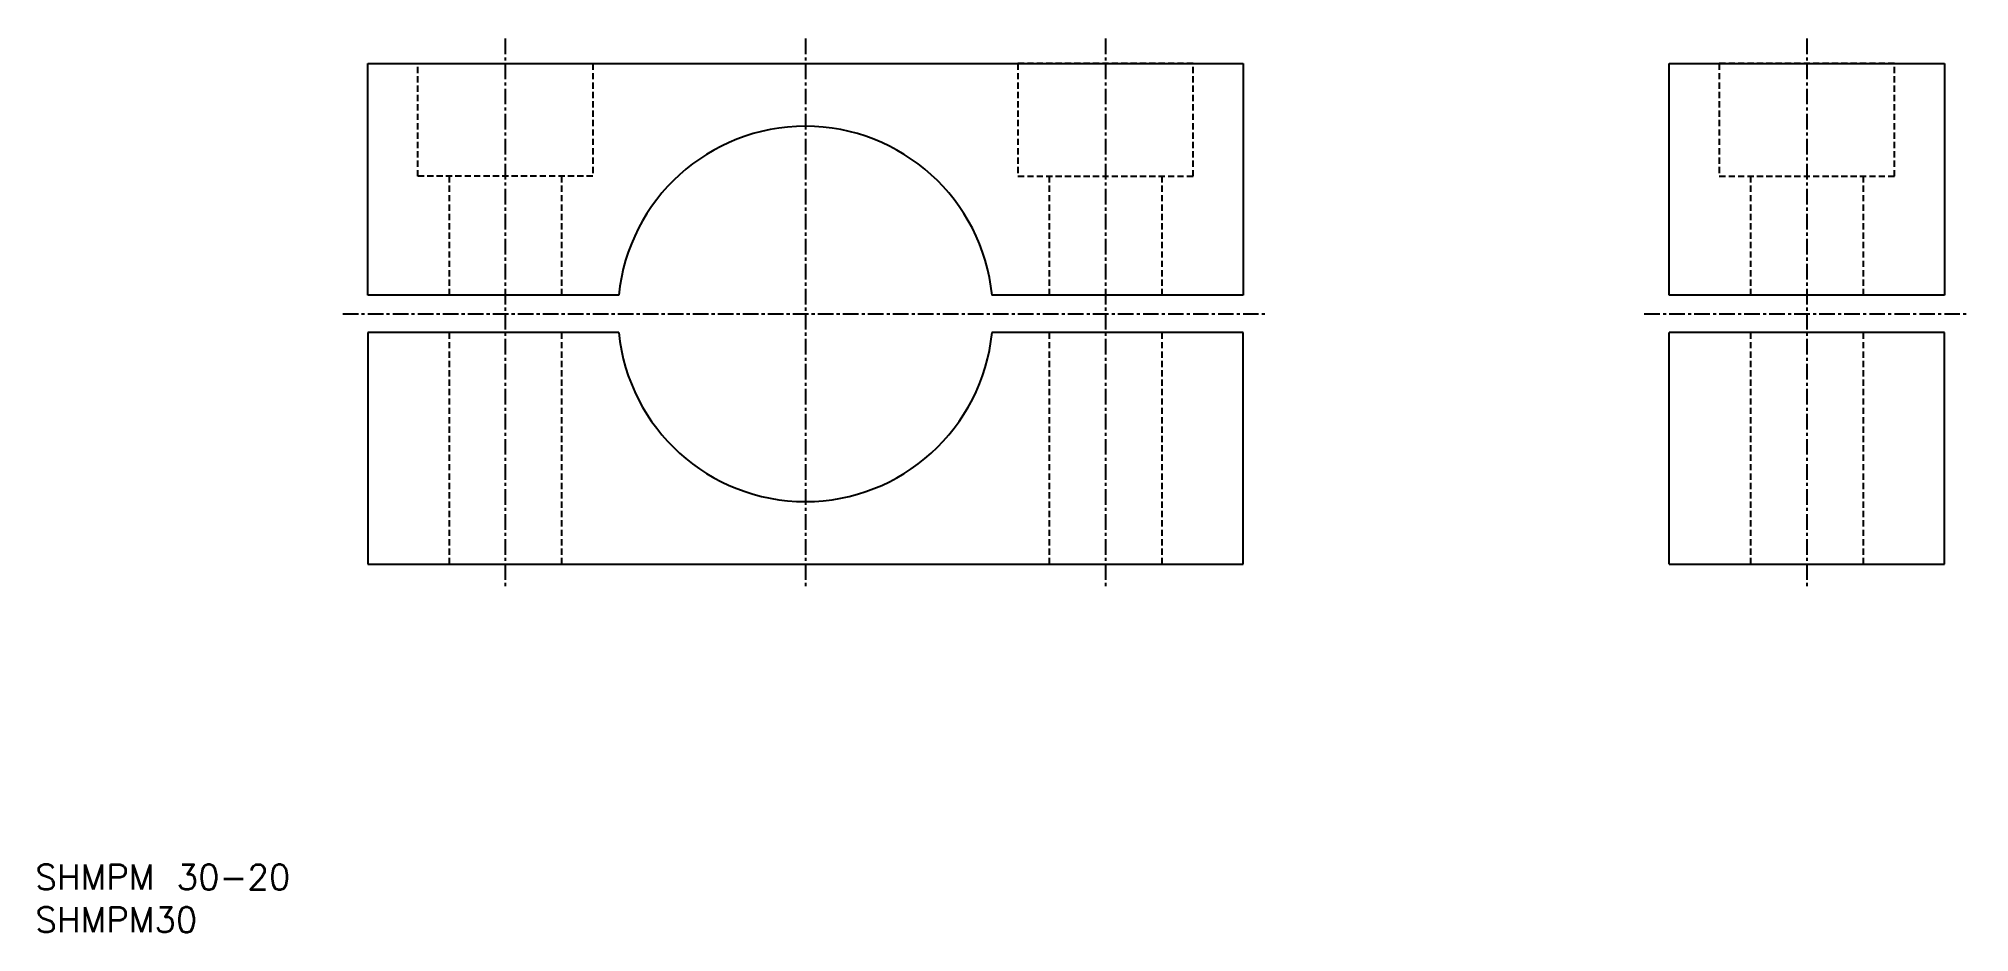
# Model space of a CAD drawing. Extents: x 87 to 242, y 56 to 127.
import ezdxf

# ---------------------------------------------------------------- set-up
doc = ezdxf.new("R2010")
doc.units = 0
doc.linetypes.add('CENTER', pattern=[2, 1.25, -0.25, 0.25, -0.25])
doc.linetypes.add('DASHED', pattern=[0.75, 0.5, -0.25])
doc.layers.get('0').update_dxf_attribs({"linetype": 'CONTINUOUS'})
doc.layers.add('CENTER', color=1, linetype='CENTER')
doc.styles.get("Standard").update_dxf_attribs({"font": 'txt.shx', "bigfont": 'extfont.shx'})

msp = doc.modelspace()

# ---------------------------------------------------------------- linework, layer by layer
at = {"color": 7, "linetype": 'CONTINUOUS'}
for p, q in [((113.5, 106.5), (113.5, 125)), ((113.5, 125), (183.5, 125)), ((183.5, 125), (183.5, 106.5)), ((217.59, 125), (239.59, 125)), ((217.59, 106.5), (217.59, 125)), ((239.59, 125), (239.59, 106.5)), ((133.58, 106.5), (113.5, 106.5)), ((183.5, 106.5), (163.42, 106.5)), ((239.59, 106.5), (217.59, 106.5)), ((133.58, 103.5), (113.5, 103.5)), ((113.5, 103.5), (113.5, 85)), ((183.5, 103.5), (163.42, 103.5)), ((183.5, 85), (183.5, 103.5)), ((239.59, 103.5), (217.59, 103.5)), ((217.59, 85), (217.59, 103.5)), ((239.59, 85), (239.59, 103.5)), ((113.5, 85), (183.5, 85)), ((217.59, 85), (239.59, 85))]:
    msp.add_line(p, q, dxfattribs=at)
at = {"color": 3, "linetype": 'DASHED'}
for p, q in [((120, 116), (120, 106.5)), ((129, 116), (129, 106.5)), ((168, 116), (168, 106.5)), ((177, 116), (177, 106.5)), ((224.09, 116), (224.09, 106.5)), ((233.09, 116), (233.09, 106.5)), ((120, 103.5), (120, 85)), ((129, 103.5), (129, 85)), ((168, 103.5), (168, 85)), ((177, 103.5), (177, 85)), ((224.09, 103.5), (224.09, 85)), ((233.09, 103.5), (233.09, 85))]:
    msp.add_line(p, q, dxfattribs=at)
for points in [[(131.5, 116), (117.5, 116), (117.5, 125), (131.5, 125)], [(165.5, 116), (179.5, 116), (179.5, 125), (165.5, 125)], [(221.59, 116), (235.59, 116), (235.59, 125), (221.59, 125)]]:
    msp.add_lwpolyline(points, close=True, dxfattribs=at)
at = {"color": 7, "linetype": 'CONTINUOUS'}
for start, end in [(5.7392, 174.2608), (185.7392, 354.2608)]:
    msp.add_arc((148.5, 105), 15, start, end, dxfattribs=at)
at = {"layer": 'CENTER', "color": 1, "linetype": 'CENTER'}
for p, q in [((124.5, 127), (124.5, 83)), ((148.5, 127), (148.5, 83)), ((172.5, 127), (172.5, 83)), ((228.59, 127), (228.59, 83)), ((111.5, 105), (185.5, 105)), ((215.59, 105), (241.59, 105))]:
    msp.add_line(p, q, dxfattribs=at)

# ---------------------------------------------------------------- texts
at = {"color": 7, "linetype": 'CONTINUOUS'}
for s, p in [('SHMPM 30-20', (86.92, 58.99)), ('SHMPM30', (86.92, 55.57))]:
    msp.add_text(s, height=2, dxfattribs=at).set_placement(p)

doc.saveas('drawing.dxf')
